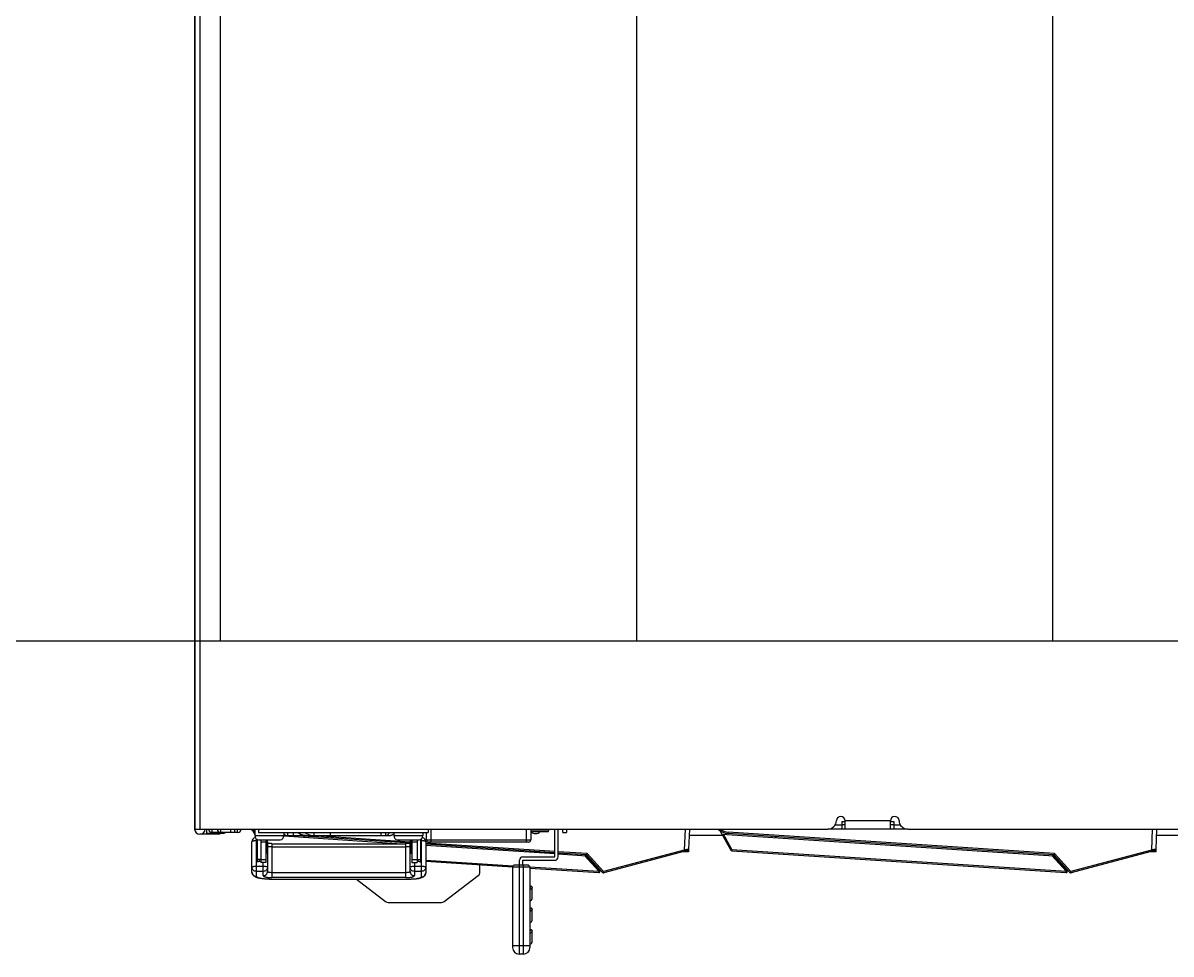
# Model space of a CAD drawing. Extents: x 539033 to 804858, y 468425 to 1263560.
# Drawn here: x 761426.1 to 761690.4, y 485867.1 to 486081.6 of the extents above; entities that cross this region are included whole.
import ezdxf

# ---------------------------------------------------------------- set-up
doc = ezdxf.new("R2010")
doc.units = 0
doc.header["$LTSCALE"] = 1000
doc.header["$MEASUREMENT"] = 0
doc.linetypes.add('DASHED2', pattern=[0.375, 0.25, -0.125])
doc.layers.get('0').update_dxf_attribs({"linetype": 'CONTINUOUS'})
for name, color, linetype in [('00_COMPONENTS', 7, 'CONTINUOUS'), ('09_ALL_ROUNDS', 7, 'CONTINUOUS'), ('20_ALL_FEATURES', 7, 'CONTINUOUS'), ('线体内容', 7, 'CONTINUOUS')]:
    doc.layers.add(name, color=color, linetype=linetype)

# ---------------------------------------------------------------- blocks, each defined once
blk = doc.blocks.new('A$C7E87390C')
at = {"layer": '线体内容', "linetype": 'DASHED2', "ltscale": 100}
for p, q in [((0, 600), (1230, 600)), ((577.05, 600), (577.05, 0)), ((672.87, 600), (672.87, 0)), ((768.7, 600), (768.7, 0))]:
    blk.add_line(p, q, dxfattribs=at)
blk = doc.blocks.new('8')
at = {"color": 7, "linetype": 'Continuous'}
for p, q in [((83261.91, 46044.62), (83269.61, 46044.62)), ((83369.51, 46044.62), (83377.21, 46044.62)), ((83326.87, 46043.17), (83164.87, 46043.17)), ((83330.07, 46042.17), (83330.87, 46042.17)), ((83330.87, 46043.17), (83330.87, 46041.27)), ((83330.87, 46043.17), (83341.27, 46043.17)), ((83341.27, 46043.17), (83341.27, 46041.27)), ((83341.27, 46042.17), (83342.07, 46042.17)), ((83491.07, 46043.17), (83345.27, 46043.17)), ((83484.57, 46044.17), (83484.57, 46043.97)), ((83484.57, 46044.17), (83488.37, 46044.17)), ((83485.27, 46044.17), (83485.27, 46044.37)), ((83485.27, 46044.37), (83489.87, 46044.37)), ((83486.27, 46044.17), (83486.27, 46044.37)), ((83486.37, 46043.97), (83486.37, 46044.17)), ((83488.37, 46043.17), (83488.37, 46044.17)), ((83489.77, 46043.17), (83489.77, 45331.17)), ((83490.97, 46043.17), (83490.97, 45331.17)), ((83491.07, 45332.07), (83491.07, 46043.17)), ((83330.87, 46041.27), (83341.27, 46041.27))]:
    blk.add_line(p, q, dxfattribs=at)
at = {"color": 3, "linetype": 'Continuous'}
for p, q in [((83326.87, 46043.17), (83330.87, 46043.17)), ((83330.07, 46042.17), (83328.6, 46042.17)), ((83330.07, 46041.47), (83330.07, 46043.17)), ((83341.27, 46043.17), (83345.27, 46043.17)), ((83342.07, 46041.47), (83342.07, 46043.17)), ((83343.54, 46042.17), (83342.07, 46042.17)), ((83330.87, 46041.47), (83330.07, 46041.47)), ((83342.07, 46041.47), (83341.27, 46041.47))]:
    blk.add_line(p, q, dxfattribs=at)
at = {"color": 7, "linetype": 'Continuous'}
for centre, radius, start, end in [((83326.87, 46041.17), 2, 1.9102, 90), ((83345.27, 46041.17), 2, 90, 178.0898), ((83484.57, 46043.17), 1, 90, 126.6204), ((83489.87, 46043.17), 1.2, 0, 180), ((83329.87, 46041.27), 1, 181.9102, 0), ((83342.27, 46041.27), 1, 180, 358.0898)]:
    blk.add_arc(centre, radius, start, end, dxfattribs=at)
at = {"layer": '00_COMPONENTS', "color": 7, "linetype": 'Continuous'}
for p, q in [((83415.37, 46071.97), (83415.37, 46051.47)), ((83415.37, 46071.97), (83416.37, 46071.97)), ((83416.37, 46051.47), (83416.37, 46071.97)), ((83413.37, 46069.17), (83413.37, 46066.69)), ((83413.87, 46051.97), (83413.87, 46070.47)), ((83417.87, 46069.97), (83413.87, 46069.97)), ((83417.87, 46051.97), (83417.87, 46070.47)), ((83413.37, 46064.17), (83413.37, 46061.69)), ((83413.37, 46059.17), (83413.37, 46056.69)), ((83269.95, 46048.11), (83289.25, 46053.26)), ((83270.73, 46048.02), (83289.33, 46052.98)), ((83289.33, 46052.98), (83293.08, 46048.84)), ((83289.55, 46053.17), (83293.22, 46049.12)), ((83293.45, 46049.1), (83290.2, 46052.7)), ((83290.42, 46052.91), (83293.7, 46049.28)), ((83367.35, 46047.9), (83290.42, 46052.91)), ((83367.37, 46048.19), (83290.44, 46053.2)), ((83377.55, 46048.11), (83396.85, 46053.26)), ((83378.33, 46048.02), (83396.93, 46052.98)), ((83396.93, 46052.98), (83400.68, 46048.84)), ((83397.15, 46053.17), (83400.82, 46049.12)), ((83401.05, 46049.1), (83397.8, 46052.7)), ((83398.02, 46052.91), (83401.3, 46049.28)), ((83413.88, 46051.88), (83398.02, 46052.91)), ((83413.87, 46052.17), (83398.04, 46053.2)), ((83437.87, 46046.1), (83437.87, 46053.22)), ((83438.87, 46054.2), (83438.87, 46045.42)), ((83438.87, 46052.92), (83440.47, 46052.92)), ((83440.47, 46050.88), (83440.47, 46053.91)), ((83441.18, 46054.74), (83441.18, 46054.72)), ((83473.87, 46054.74), (83441.18, 46054.74)), ((83473.87, 46054.72), (83441.18, 46054.72)), ((83441.47, 46052.93), (83441.47, 46046.1)), ((83442.47, 46054.36), (83442.47, 46046.54)), ((83442.47, 46054.36), (83473.27, 46054.36)), ((83473.27, 46053.16), (83442.47, 46053.16)), ((83473.27, 46046.54), (83473.27, 46054.36)), ((83473.87, 46054.72), (83473.87, 46054.74)), ((83474.27, 46046.1), (83474.27, 46052.93)), ((83475.27, 46053.91), (83475.27, 46050.88)), ((83475.27, 46052.92), (83476.87, 46052.92)), ((83476.87, 46045.42), (83476.87, 46054.04)), ((83477.87, 46053.07), (83477.87, 46046.1)), ((83292.17, 46050.28), (83292.17, 46050.51)), ((83399.77, 46050.28), (83399.77, 46050.51)), ((83413.87, 46051.97), (83417.87, 46051.97)), ((83414.37, 46051.47), (83417.37, 46051.47)), ((83437.87, 46050.31), (83417.73, 46051.63)), ((83437.87, 46050.6), (83417.87, 46051.91)), ((83440.47, 46051.72), (83438.87, 46051.72)), ((83439.07, 46045.56), (83439.07, 46050.8)), ((83439.87, 46050.17), (83439.07, 46050.17)), ((83439.57, 46050.59), (83439.57, 46050.17)), ((83439.87, 46050.54), (83439.57, 46050.59)), ((83439.87, 46045.67), (83439.87, 46050.88)), ((83441.07, 46050.88), (83439.87, 46050.88)), ((83439.87, 46050.28), (83441.07, 46050.28)), ((83441.07, 46045.67), (83441.07, 46050.88)), ((83474.67, 46045.67), (83474.67, 46050.88)), ((83474.67, 46050.88), (83475.87, 46050.88)), ((83474.67, 46050.28), (83475.87, 46050.28)), ((83476.87, 46051.72), (83475.27, 46051.72)), ((83475.87, 46045.67), (83475.87, 46050.88)), ((83476.18, 46050.59), (83475.87, 46050.54)), ((83475.87, 46050.17), (83476.67, 46050.17)), ((83476.18, 46050.17), (83476.18, 46050.59)), ((83476.67, 46045.55), (83476.67, 46050.8)), ((83269.56, 46043.17), (83269.72, 46047.83)), ((83269.72, 46047.83), (83269.72, 46048.42)), ((83269.72, 46048.42), (83271.11, 46048.42)), ((83270.56, 46043.17), (83270.73, 46048.02)), ((83293.08, 46048.84), (83368.24, 46043.91)), ((83293.22, 46049.12), (83368.26, 46044.2)), ((83369.67, 46044.33), (83293.26, 46049.31)), ((83367.35, 46047.9), (83369.32, 46044.35)), ((83370.13, 46043.5), (83367.61, 46048.03)), ((83377.16, 46043.17), (83377.32, 46047.83)), ((83377.32, 46047.83), (83377.32, 46048.42)), ((83377.32, 46048.42), (83378.71, 46048.42)), ((83378.16, 46043.17), (83378.33, 46048.02)), ((83400.68, 46048.84), (83407.37, 46048.4)), ((83400.82, 46049.12), (83407.37, 46048.69)), ((83407.37, 46048.88), (83400.86, 46049.31)), ((83437.87, 46046.9), (83408.17, 46048.83)), ((83408.17, 46048.63), (83437.87, 46046.69)), ((83408.17, 46048.34), (83437.87, 46046.4)), ((83441.17, 46048.69), (83441.17, 46045.67)), ((83441.27, 46048.69), (83441.17, 46048.69)), ((83441.27, 46045.67), (83441.27, 46048.69)), ((83441.37, 46045.65), (83441.37, 46048.59)), ((83442.47, 46047.31), (83473.27, 46047.31)), ((83474.37, 46048.59), (83474.37, 46045.67)), ((83474.47, 46048.69), (83474.47, 46045.67)), ((83474.47, 46048.69), (83474.57, 46048.69)), ((83474.57, 46045.67), (83474.57, 46048.69)), ((83357.22, 46045.14), (83357.2, 46044.92)), ((83358.17, 46045.08), (83358.15, 46044.86)), ((83438.52, 46043.97), (83438.52, 46044.67)), ((83445.22, 46044.67), (83438.52, 46044.67)), ((83438.87, 46045.88), (83439.07, 46045.88)), ((83439.37, 46045.65), (83439.37, 46045.65)), ((83441.37, 46045.67), (83439.57, 46045.67)), ((83441.07, 46046.08), (83439.87, 46046.08)), ((83441.37, 46045.65), (83441.37, 46045.67)), ((83441.47, 46046.45), (83468.37, 46044.69)), ((83441.48, 46046.16), (83464.25, 46044.67)), ((83442.37, 46045.67), (83442.37, 46045.65)), ((83444.17, 46045.67), (83442.37, 46045.67)), ((83473.27, 46046.54), (83442.47, 46046.54)), ((83470.53, 46044.77), (83443.38, 46046.54)), ((83444.37, 46045.65), (83444.37, 46045.65)), ((83445.22, 46043.97), (83445.22, 46044.67)), ((83469.73, 46044.67), (83446.01, 46044.67)), ((83447.04, 46044.67), (83447.04, 46043.97)), ((83448.22, 46043.97), (83448.22, 46044.67)), ((83459.87, 46043.97), (83459.87, 46044.67)), ((83463.6, 46043.97), (83463.6, 46044.67)), ((83464.82, 46045.14), (83464.8, 46044.92)), ((83465.77, 46045.08), (83465.75, 46044.86)), ((83468.37, 46043.97), (83468.37, 46044.67)), ((83469.73, 46043.97), (83469.73, 46044.67)), ((83470.52, 46043.97), (83470.52, 46044.67)), ((83477.22, 46044.67), (83470.52, 46044.67)), ((83471.37, 46045.65), (83471.37, 46045.65)), ((83473.37, 46045.67), (83471.57, 46045.67)), ((83473.37, 46045.65), (83473.37, 46045.67)), ((83474.37, 46045.67), (83474.37, 46045.65)), ((83476.17, 46045.67), (83474.37, 46045.67)), ((83475.87, 46046.08), (83474.67, 46046.08)), ((83476.37, 46045.65), (83476.37, 46045.65)), ((83476.67, 46045.88), (83476.87, 46045.88)), ((83477.22, 46043.17), (83477.22, 46044.67)), ((83405.47, 46043.17), (83405.47, 46043.97)), ((83406.27, 46043.97), (83405.47, 46043.97)), ((83409.57, 46043.17), (83409.57, 46043.57)), ((83413.67, 46043.57), (83409.57, 46043.57)), ((83413.67, 46043.77), (83409.77, 46043.77)), ((83437.27, 46043.17), (83437.27, 46043.97)), ((83476.37, 46043.97), (83437.27, 46043.97)), ((83470.12, 46044.57), (83470.51, 46044.55)), ((83470.51, 46044.26), (83470.52, 46044.26)), ((83476.37, 46043.17), (83476.37, 46043.97)), ((83477.73, 46043.5), (83477.22, 46044.42)), ((83477.27, 46044.33), (83477.22, 46044.33)), ((83481.17, 46043.97), (83481.17, 46043.17)), ((83481.87, 46043.17), (83481.87, 46043.97)), ((83482.85, 46043.17), (83482.85, 46043.97)), ((83485.07, 46043.97), (83485.07, 46043.17)), ((83487.07, 46043.97), (83487.07, 46043.17))]:
    blk.add_line(p, q, dxfattribs=at)
at = {"layer": '00_COMPONENTS', "color": 6, "linetype": 'Continuous'}
for p, q in [((83415.47, 46050.37), (83408.17, 46050.37)), ((83415.47, 46051.47), (83415.47, 46050.37)), ((83416.27, 46051.47), (83416.27, 46050.37)), ((83407.37, 46049.57), (83407.37, 46043.17)), ((83408.17, 46049.57), (83408.17, 46043.17)), ((83415.47, 46049.57), (83408.17, 46049.57)), ((83413.67, 46043.17), (83413.67, 46045.67)), ((83437.67, 46045.67), (83413.67, 46045.67)), ((83414.17, 46046.17), (83437.17, 46046.17)), ((83414.67, 46046.17), (83414.67, 46043.17)), ((83436.67, 46043.17), (83436.67, 46046.17)), ((83437.67, 46045.67), (83437.67, 46043.97))]:
    blk.add_line(p, q, dxfattribs=at)
at = {"layer": '00_COMPONENTS', "color": 3, "linetype": 'Continuous'}
for p, q in [((83406.27, 46043.97), (83406.27, 46043.17)), ((83481.17, 46043.97), (83487.07, 46043.97))]:
    blk.add_line(p, q, dxfattribs=at)
at = {"layer": '00_COMPONENTS', "color": 7, "linetype": 'Continuous'}
for centre, radius, start, end in [((83415.37, 46070.47), 1.5, 90, 180), ((83416.37, 46070.47), 1.5, 0, 90), ((83413.87, 46069.17), 0.5, 90, 180), ((83413.87, 46064.17), 0.5, 90, 180), ((83413.87, 46059.17), 0.5, 90, 180), ((83289.33, 46052.97), 0.3, 42.1098, 104.9498), ((83296.42, 46045.13), 10.58, 131.4767, 132.0879), ((83290.42, 46052.9), 0.3, 86.2729, 222.1221), ((83396.93, 46052.97), 0.3, 42.1098, 104.9498), ((83404.02, 46045.13), 10.58, 131.4767, 132.0879), ((83398.02, 46052.9), 0.3, 86.2729, 222.1221), ((83414.37, 46051.97), 0.5, 180, 270), ((83417.37, 46051.97), 0.5, 270, 0), ((83270.02, 46047.82), 0.3, 104.9498, 178), ((83367.35, 46047.89), 0.3, 29.061, 86.2729), ((83377.62, 46047.82), 0.3, 104.9498, 178), ((83441.17, 46048.59), 0.1, 90, 180), ((83441.27, 46048.59), 0.1, 360, 90), ((83474.47, 46048.59), 0.1, 90, 180), ((83474.57, 46048.59), 0.1, 360, 90), ((83438.87, 46046.1), 1, 180, 256.4859), ((83439.52, 46044.67), 1, 98.6283, 180), ((83439.57, 46044.64), 1.03, 99.3436, 101.2887), ((83439.57, 46044.62), 1.04, 91.4307, 99.3409), ((83439.57, 46044.62), 1.05, 89.9996, 91.4253), ((83440.47, 46046.1), 1, 334.1886, 335.0916), ((83444.17, 46044.62), 1.05, 88.5791, 90.0006), ((83444.17, 46044.62), 1.04, 80.6538, 88.5747), ((83444.17, 46044.63), 1.03, 78.7106, 80.649), ((83444.22, 46044.67), 1, 0, 81.3717), ((83463.59, 46041.17), 3.49, 62.948, 89.9753), ((83471.52, 46044.67), 1, 98.6283, 180), ((83471.57, 46044.64), 1.03, 99.3436, 101.2887), ((83471.57, 46044.62), 1.04, 91.4307, 99.3409), ((83471.57, 46044.62), 1.05, 89.9996, 91.4253), ((83475.27, 46046.1), 1, 180, 205.6632), ((83476.17, 46044.62), 1.05, 88.5791, 90.0006), ((83476.17, 46044.62), 1.04, 80.6538, 88.5747), ((83476.17, 46044.63), 1.03, 78.7106, 80.649), ((83476.22, 46044.67), 1, 0, 81.3717), ((83476.87, 46046.1), 1, 283.2316, 359.9999), ((83368.03, 46040.71), 3.2, 50.1222, 86.2478), ((83368.03, 46040.7), 3.5, 44.7349, 86.2479), ((83409.77, 46043.57), 0.2, 90.0609, 180), ((83412.57, 46042.72), 1.5, 44.6417, 135.3583), ((83463.67, 46041.32), 3.32, 53.1022, 62.9239), ((83475.63, 46040.7), 3.5, 44.7349, 62.925), ((83475.63, 46040.71), 3.2, 58.3961, 60.1096), ((83475.63, 46040.71), 3.2, 50.1273, 58.3905)]:
    blk.add_arc(centre, radius, start, end, dxfattribs=at)
at = {"layer": '00_COMPONENTS', "color": 6, "linetype": 'Continuous'}
for centre, radius, start, end in [((83408.17, 46049.57), 0.8, 90, 180), ((83415.47, 46050.37), 0.8, 270, 0), ((83414.17, 46045.67), 0.5, 90, 180), ((83437.17, 46045.67), 0.5, 0, 90)]:
    blk.add_arc(centre, radius, start, end, dxfattribs=at)
at = {"layer": '00_COMPONENTS', "color": 3, "linetype": 'Continuous'}
for centre, start, end in [((83481.17, 46043.17), 90, 180), ((83485.07, 46043.17), 0, 90), ((83487.07, 46043.17), 0, 90)]:
    blk.add_arc(centre, 0.8, start, end, dxfattribs=at)
at = {"layer": '00_COMPONENTS', "color": 7, "linetype": 'Continuous'}
for points, knots in [([(83413.87, 46067.03), (83413.81, 46067.03), (83413.68, 46067.01), (83413.52, 46066.94), (83413.4, 46066.83), (83413.37, 46066.73), (83413.37, 46066.69)], [0, 0, 0, 0, 0.292232, 0.561688, 0.795364, 1, 1, 1, 1]), ([(83413.87, 46066.26), (83413.81, 46066.26), (83413.68, 46066.27), (83413.52, 46066.36), (83413.4, 46066.51), (83413.37, 46066.63), (83413.37, 46066.69)], [0, 0, 0, 0, 0.255286, 0.505538, 0.75281, 1, 1, 1, 1]), ([(83413.87, 46066.33), (83413.84, 46066.33), (83413.8, 46066.34), (83413.73, 46066.36), (83413.68, 46066.41), (83413.66, 46066.46), (83413.68, 46066.52), (83413.73, 46066.56), (83413.8, 46066.59), (83413.84, 46066.59), (83413.87, 46066.59)], [0, 0, 0, 0, 0.147347, 0.282691, 0.3991, 0.49999, 0.600877, 0.717286, 0.852642, 1, 1, 1, 1]), ([(83413.87, 46062.03), (83413.81, 46062.03), (83413.68, 46062.01), (83413.52, 46061.94), (83413.4, 46061.83), (83413.37, 46061.73), (83413.37, 46061.69)], [0, 0, 0, 0, 0.292232, 0.561688, 0.795364, 1, 1, 1, 1]), ([(83413.87, 46061.26), (83413.81, 46061.26), (83413.68, 46061.27), (83413.52, 46061.36), (83413.4, 46061.51), (83413.37, 46061.63), (83413.37, 46061.69)], [0, 0, 0, 0, 0.255286, 0.505538, 0.75281, 1, 1, 1, 1]), ([(83413.87, 46061.33), (83413.84, 46061.33), (83413.8, 46061.34), (83413.73, 46061.36), (83413.68, 46061.41), (83413.66, 46061.46), (83413.68, 46061.52), (83413.73, 46061.56), (83413.8, 46061.59), (83413.84, 46061.59), (83413.87, 46061.59)], [0, 0, 0, 0, 0.147347, 0.282691, 0.3991, 0.49999, 0.600877, 0.717286, 0.852642, 1, 1, 1, 1]), ([(83413.87, 46057.03), (83413.81, 46057.03), (83413.68, 46057.01), (83413.52, 46056.94), (83413.4, 46056.83), (83413.37, 46056.73), (83413.37, 46056.69)], [0, 0, 0, 0, 0.292232, 0.561688, 0.795364, 1, 1, 1, 1]), ([(83413.87, 46056.26), (83413.81, 46056.26), (83413.68, 46056.27), (83413.52, 46056.36), (83413.4, 46056.51), (83413.37, 46056.63), (83413.37, 46056.69)], [0, 0, 0, 0, 0.255286, 0.505538, 0.75281, 1, 1, 1, 1]), ([(83413.87, 46056.33), (83413.84, 46056.33), (83413.8, 46056.34), (83413.73, 46056.36), (83413.68, 46056.41), (83413.66, 46056.46), (83413.68, 46056.52), (83413.73, 46056.56), (83413.8, 46056.59), (83413.84, 46056.59), (83413.87, 46056.59)], [0, 0, 0, 0, 0.147347, 0.282691, 0.3991, 0.49999, 0.600877, 0.717286, 0.852642, 1, 1, 1, 1]), ([(83289.25, 46053.26), (83289.26, 46053.26), (83289.26, 46053.25), (83289.26, 46053.24), (83289.27, 46053.21), (83289.28, 46053.16), (83289.3, 46053.08), (83289.32, 46053.02), (83289.33, 46052.98)], [0, 0, 0, 0, 0.01917, 0.075552, 0.16735, 0.290923, 0.614846, 1, 1, 1, 1]), ([(83289.55, 46053.17), (83289.55, 46053.18), (83289.53, 46053.16), (83289.51, 46053.14), (83289.47, 46053.1), (83289.43, 46053.07), (83289.42, 46053.06)], [0, 0, 0, 0, 0.070519, 0.273329, 0.591812, 1, 1, 1, 1]), ([(83290.42, 46052.91), (83290.39, 46052.88), (83290.34, 46052.83), (83290.27, 46052.78), (83290.24, 46052.74), (83290.21, 46052.72), (83290.21, 46052.71), (83290.2, 46052.7), (83290.2, 46052.7)], [0, 0, 0, 0, 0.381207, 0.705605, 0.830194, 0.922866, 0.980084, 1, 1, 1, 1]), ([(83290.42, 46052.91), (83290.42, 46052.95), (83290.43, 46053.01), (83290.43, 46053.1), (83290.44, 46053.15), (83290.44, 46053.17), (83290.44, 46053.19), (83290.44, 46053.2), (83290.44, 46053.2)], [0, 0, 0, 0, 0.385851, 0.709654, 0.833144, 0.92468, 0.980973, 1, 1, 1, 1]), ([(83396.85, 46053.26), (83396.86, 46053.26), (83396.86, 46053.25), (83396.86, 46053.24), (83396.87, 46053.21), (83396.88, 46053.16), (83396.9, 46053.08), (83396.92, 46053.02), (83396.93, 46052.98)], [0, 0, 0, 0, 0.01917, 0.075552, 0.16735, 0.290923, 0.614846, 1, 1, 1, 1]), ([(83397.15, 46053.17), (83397.15, 46053.18), (83397.13, 46053.16), (83397.11, 46053.14), (83397.07, 46053.1), (83397.03, 46053.07), (83397.02, 46053.06)], [0, 0, 0, 0, 0.070519, 0.273329, 0.591812, 1, 1, 1, 1]), ([(83398.02, 46052.91), (83397.99, 46052.88), (83397.94, 46052.83), (83397.87, 46052.78), (83397.84, 46052.74), (83397.81, 46052.72), (83397.81, 46052.71), (83397.8, 46052.7), (83397.8, 46052.7)], [0, 0, 0, 0, 0.381207, 0.705605, 0.830194, 0.922866, 0.980084, 1, 1, 1, 1]), ([(83398.02, 46052.91), (83398.02, 46052.95), (83398.03, 46053.01), (83398.03, 46053.1), (83398.04, 46053.15), (83398.04, 46053.17), (83398.04, 46053.19), (83398.04, 46053.2), (83398.04, 46053.2)], [0, 0, 0, 0, 0.385851, 0.709654, 0.833144, 0.92468, 0.980973, 1, 1, 1, 1]), ([(83437.87, 46053.22), (83437.87, 46053.4), (83437.96, 46053.74), (83438.27, 46054.13), (83438.66, 46054.36), (83439.25, 46054.57), (83440.09, 46054.71), (83440.8, 46054.74), (83441.18, 46054.74)], [0, 0, 0, 0, 0.131345, 0.253717, 0.362677, 0.469273, 0.71425, 1, 1, 1, 1]), ([(83438.87, 46054.2), (83438.74, 46054.2), (83438.48, 46054.15), (83438.15, 46053.93), (83437.93, 46053.61), (83437.87, 46053.35), (83437.87, 46053.22)], [0, 0, 0, 0, 0.252997, 0.504222, 0.752975, 1, 1, 1, 1]), ([(83437.87, 46051.95), (83437.87, 46052.07), (83437.93, 46052.33), (83438.15, 46052.66), (83438.48, 46052.87), (83438.74, 46052.92), (83438.87, 46052.92)], [0, 0, 0, 0, 0.247025, 0.495778, 0.747003, 1, 1, 1, 1]), ([(83438.87, 46054.2), (83438.87, 46054.24), (83438.91, 46054.3), (83438.98, 46054.35), (83439.09, 46054.42), (83439.28, 46054.5), (83439.57, 46054.57), (83439.91, 46054.64), (83440.46, 46054.7), (83440.89, 46054.72), (83441.18, 46054.72)], [0, 0, 0, 0, 0.045147, 0.075378, 0.112218, 0.206835, 0.328547, 0.474006, 0.638382, 1, 1, 1, 1]), ([(83442.47, 46054.36), (83442.22, 46054.36), (83441.85, 46054.34), (83441.37, 46054.29), (83441.08, 46054.23), (83440.82, 46054.17), (83440.62, 46054.09), (83440.47, 46053.99), (83440.47, 46053.91)], [0, 0, 0, 0, 0.363029, 0.528025, 0.67405, 0.796232, 0.891218, 1, 1, 1, 1]), ([(83441.47, 46052.93), (83441.47, 46053.06), (83441.42, 46053.32), (83441.2, 46053.64), (83440.87, 46053.86), (83440.6, 46053.91), (83440.47, 46053.91)], [0, 0, 0, 0, 0.247025, 0.495778, 0.747003, 1, 1, 1, 1]), ([(83440.47, 46052.92), (83440.6, 46052.92), (83440.87, 46052.87), (83441.2, 46052.66), (83441.42, 46052.33), (83441.47, 46052.07), (83441.47, 46051.95)], [0, 0, 0, 0, 0.252997, 0.504222, 0.752975, 1, 1, 1, 1]), ([(83442.47, 46053.16), (83442.35, 46053.16), (83442.16, 46053.15), (83441.92, 46053.12), (83441.77, 46053.1), (83441.65, 46053.06), (83441.55, 46053.02), (83441.47, 46052.97), (83441.47, 46052.93)], [0, 0, 0, 0, 0.363046, 0.528024, 0.674059, 0.796241, 0.891215, 1, 1, 1, 1]), ([(83475.27, 46053.91), (83475.27, 46053.99), (83475.13, 46054.09), (83474.92, 46054.17), (83474.67, 46054.23), (83474.37, 46054.29), (83473.9, 46054.34), (83473.53, 46054.36), (83473.27, 46054.36)], [0, 0, 0, 0, 0.108775, 0.203757, 0.325938, 0.471963, 0.636961, 1, 1, 1, 1]), ([(83474.27, 46052.93), (83474.27, 46052.97), (83474.2, 46053.02), (83474.1, 46053.06), (83473.97, 46053.1), (83473.82, 46053.12), (83473.59, 46053.15), (83473.4, 46053.16), (83473.27, 46053.16)], [0, 0, 0, 0, 0.108785, 0.203759, 0.325941, 0.471976, 0.636954, 1, 1, 1, 1]), ([(83473.87, 46054.74), (83474.34, 46054.74), (83475.02, 46054.71), (83475.87, 46054.6), (83476.43, 46054.48), (83476.93, 46054.32), (83477.38, 46054.07), (83477.77, 46053.66), (83477.87, 46053.27), (83477.87, 46053.07)], [0, 0, 0, 0, 0.29456, 0.427897, 0.547231, 0.653854, 0.757143, 0.872286, 1, 1, 1, 1]), ([(83473.87, 46054.72), (83474.26, 46054.72), (83474.81, 46054.69), (83475.52, 46054.61), (83475.97, 46054.53), (83476.34, 46054.43), (83476.59, 46054.34), (83476.74, 46054.25), (83476.83, 46054.17), (83476.87, 46054.09), (83476.87, 46054.04)], [0, 0, 0, 0, 0.361618, 0.525994, 0.671453, 0.793165, 0.887782, 0.924622, 0.954853, 1, 1, 1, 1]), ([(83475.27, 46053.91), (83475.14, 46053.91), (83474.88, 46053.86), (83474.55, 46053.64), (83474.33, 46053.32), (83474.27, 46053.06), (83474.27, 46052.93)], [0, 0, 0, 0, 0.252997, 0.504222, 0.752975, 1, 1, 1, 1]), ([(83474.27, 46051.95), (83474.27, 46052.07), (83474.33, 46052.33), (83474.55, 46052.66), (83474.88, 46052.87), (83475.14, 46052.92), (83475.27, 46052.92)], [0, 0, 0, 0, 0.247025, 0.495778, 0.747003, 1, 1, 1, 1]), ([(83477.87, 46053.07), (83477.87, 46053.2), (83477.82, 46053.45), (83477.6, 46053.78), (83477.27, 46053.99), (83477, 46054.04), (83476.87, 46054.04)], [0, 0, 0, 0, 0.247025, 0.495778, 0.747003, 1, 1, 1, 1]), ([(83476.87, 46052.92), (83477, 46052.92), (83477.27, 46052.87), (83477.6, 46052.66), (83477.82, 46052.33), (83477.87, 46052.07), (83477.87, 46051.95)], [0, 0, 0, 0, 0.252997, 0.504222, 0.752975, 1, 1, 1, 1]), ([(83438.87, 46051.72), (83438.75, 46051.72), (83438.56, 46051.73), (83438.32, 46051.76), (83438.17, 46051.78), (83438.05, 46051.82), (83437.95, 46051.86), (83437.87, 46051.91), (83437.87, 46051.95)], [0, 0, 0, 0, 0.363046, 0.528024, 0.674059, 0.796241, 0.891215, 1, 1, 1, 1]), ([(83439.57, 46050.59), (83439.5, 46050.6), (83439.38, 46050.62), (83439.22, 46050.67), (83439.11, 46050.72), (83439.07, 46050.78), (83439.07, 46050.8)], [0, 0, 0, 0, 0.376276, 0.670347, 0.873622, 1, 1, 1, 1]), ([(83441.47, 46051.95), (83441.47, 46051.91), (83441.4, 46051.86), (83441.3, 46051.82), (83441.17, 46051.78), (83441.02, 46051.76), (83440.79, 46051.73), (83440.6, 46051.72), (83440.47, 46051.72)], [0, 0, 0, 0, 0.108785, 0.203759, 0.325941, 0.471976, 0.636954, 1, 1, 1, 1]), ([(83475.27, 46051.72), (83475.15, 46051.72), (83474.96, 46051.73), (83474.72, 46051.76), (83474.57, 46051.78), (83474.45, 46051.82), (83474.35, 46051.86), (83474.27, 46051.91), (83474.27, 46051.95)], [0, 0, 0, 0, 0.363046, 0.528024, 0.674059, 0.796241, 0.891215, 1, 1, 1, 1]), ([(83476.67, 46050.8), (83476.67, 46050.78), (83476.63, 46050.72), (83476.53, 46050.67), (83476.37, 46050.62), (83476.25, 46050.6), (83476.18, 46050.59)], [0, 0, 0, 0, 0.126378, 0.329653, 0.623724, 1, 1, 1, 1]), ([(83477.87, 46051.95), (83477.87, 46051.91), (83477.8, 46051.86), (83477.7, 46051.82), (83477.57, 46051.78), (83477.42, 46051.76), (83477.19, 46051.73), (83477, 46051.72), (83476.87, 46051.72)], [0, 0, 0, 0, 0.108785, 0.203759, 0.325941, 0.471976, 0.636954, 1, 1, 1, 1]), ([(83269.72, 46047.83), (83269.72, 46047.83), (83269.73, 46047.83), (83269.75, 46047.83), (83269.77, 46047.84), (83269.82, 46047.85), (83269.91, 46047.87), (83270.03, 46047.89), (83270.18, 46047.92), (83270.42, 46047.96), (83270.6, 46047.99), (83270.73, 46048.02)], [0, 0, 0, 0, 0.00525, 0.020191, 0.044686, 0.078541, 0.172616, 0.298242, 0.450103, 0.622062, 1, 1, 1, 1]), ([(83270.65, 46048.3), (83270.65, 46048.3), (83270.65, 46048.28), (83270.66, 46048.27), (83270.67, 46048.25), (83270.68, 46048.2), (83270.7, 46048.12), (83270.72, 46048.05), (83270.73, 46048.02)], [0, 0, 0, 0, 0.019321, 0.075735, 0.167271, 0.290879, 0.615342, 1, 1, 1, 1]), ([(83293.22, 46049.12), (83293.22, 46049.12), (83293.22, 46049.1), (83293.21, 46049.09), (83293.19, 46049.06), (83293.17, 46049.01), (83293.13, 46048.94), (83293.1, 46048.87), (83293.08, 46048.84)], [0, 0, 0, 0, 0.022267, 0.083125, 0.179961, 0.307231, 0.628811, 1, 1, 1, 1]), ([(83367.37, 46048.19), (83367.37, 46048.19), (83367.37, 46048.18), (83367.36, 46048.16), (83367.36, 46048.13), (83367.36, 46048.08), (83367.35, 46048), (83367.35, 46047.94), (83367.35, 46047.9)], [0, 0, 0, 0, 0.019097, 0.075457, 0.16725, 0.290819, 0.614725, 1, 1, 1, 1]), ([(83367.61, 46048.03), (83367.61, 46048.04), (83367.6, 46048.03), (83367.59, 46048.03), (83367.56, 46048.01), (83367.51, 46047.99), (83367.44, 46047.95), (83367.38, 46047.92), (83367.35, 46047.9)], [0, 0, 0, 0, 0.020064, 0.076881, 0.169045, 0.292883, 0.616638, 1, 1, 1, 1]), ([(83377.32, 46047.83), (83377.32, 46047.83), (83377.33, 46047.83), (83377.35, 46047.83), (83377.37, 46047.84), (83377.42, 46047.85), (83377.51, 46047.87), (83377.63, 46047.89), (83377.78, 46047.92), (83378.02, 46047.96), (83378.2, 46047.99), (83378.33, 46048.02)], [0, 0, 0, 0, 0.00525, 0.020191, 0.044686, 0.078541, 0.172616, 0.298242, 0.450103, 0.622062, 1, 1, 1, 1]), ([(83378.25, 46048.3), (83378.25, 46048.3), (83378.25, 46048.28), (83378.26, 46048.27), (83378.27, 46048.25), (83378.28, 46048.2), (83378.3, 46048.12), (83378.32, 46048.05), (83378.33, 46048.02)], [0, 0, 0, 0, 0.019321, 0.075735, 0.167271, 0.290879, 0.615342, 1, 1, 1, 1]), ([(83400.82, 46049.12), (83400.82, 46049.12), (83400.82, 46049.1), (83400.81, 46049.09), (83400.79, 46049.06), (83400.77, 46049.01), (83400.73, 46048.94), (83400.7, 46048.87), (83400.68, 46048.84)], [0, 0, 0, 0, 0.022267, 0.083125, 0.179961, 0.307231, 0.628811, 1, 1, 1, 1]), ([(83441.47, 46047.09), (83441.47, 46047.13), (83441.55, 46047.18), (83441.65, 46047.22), (83441.77, 46047.25), (83441.92, 46047.28), (83442.16, 46047.3), (83442.35, 46047.31), (83442.47, 46047.31)], [0, 0, 0, 0, 0.108785, 0.203759, 0.325941, 0.471976, 0.636954, 1, 1, 1, 1]), ([(83473.27, 46047.31), (83473.4, 46047.31), (83473.59, 46047.3), (83473.82, 46047.28), (83473.97, 46047.25), (83474.1, 46047.22), (83474.2, 46047.18), (83474.27, 46047.13), (83474.27, 46047.09)], [0, 0, 0, 0, 0.363046, 0.528024, 0.674059, 0.796241, 0.891215, 1, 1, 1, 1]), ([(83437.87, 46046.1), (83437.87, 46046.06), (83437.95, 46046.01), (83438.05, 46045.97), (83438.17, 46045.94), (83438.32, 46045.91), (83438.56, 46045.88), (83438.75, 46045.88), (83438.87, 46045.88)], [0, 0, 0, 0, 0.108785, 0.203759, 0.325941, 0.471976, 0.636954, 1, 1, 1, 1]), ([(83441.38, 46046.01), (83441.39, 46046.01), (83441.43, 46046.03), (83441.47, 46046.07), (83441.47, 46046.1)], [0, 0, 0, 0, 0.34162, 1, 1, 1, 1]), ([(83441.47, 46046.47), (83441.55, 46046.48), (83441.88, 46046.52), (83442.21, 46046.54), (83442.47, 46046.54)], [0, 0, 0, 0, 0.221797, 1, 1, 1, 1]), ([(83445.22, 46044.24), (83445.32, 46044.37), (83445.55, 46044.59), (83445.86, 46044.67), (83446.01, 46044.67)], [0, 0, 0, 0, 0.528917, 1, 1, 1, 1]), ([(83447.04, 46044.67), (83446.92, 46044.67), (83446.67, 46044.59), (83446.49, 46044.4), (83446.42, 46044.29)], [0, 0, 0, 0, 0.460217, 1, 1, 1, 1]), ([(83465.36, 46044.67), (83465.54, 46044.67), (83466.25, 46044.61), (83466.94, 46044.31), (83467.36, 46043.98)], [0, 0, 0, 0, 0.246282, 1, 1, 1, 1]), ([(83470.52, 46044.24), (83470.42, 46044.37), (83470.19, 46044.59), (83469.88, 46044.67), (83469.73, 46044.67)], [0, 0, 0, 0, 0.528917, 1, 1, 1, 1]), ([(83473.27, 46046.54), (83473.36, 46046.54), (83473.7, 46046.53), (83474.04, 46046.5), (83474.28, 46046.47)], [0, 0, 0, 0, 0.270033, 1, 1, 1, 1]), ([(83474.27, 46046.1), (83474.27, 46046.09), (83474.28, 46046.07), (83474.31, 46046.03), (83474.35, 46046.01), (83474.37, 46046.01)], [0, 0, 0, 0, 0.180979, 0.523036, 1, 1, 1, 1]), ([(83476.87, 46045.88), (83477, 46045.88), (83477.19, 46045.88), (83477.42, 46045.91), (83477.57, 46045.94), (83477.7, 46045.97), (83477.8, 46046.01), (83477.87, 46046.06), (83477.87, 46046.1)], [0, 0, 0, 0, 0.363046, 0.528024, 0.674059, 0.796241, 0.891215, 1, 1, 1, 1]), ([(83368.26, 46044.2), (83368.25, 46044.2), (83368.26, 46044.18), (83368.25, 46044.17), (83368.25, 46044.14), (83368.25, 46044.09), (83368.24, 46044.01), (83368.24, 46043.94), (83368.24, 46043.91)], [0, 0, 0, 0, 0.019242, 0.075623, 0.167136, 0.29073, 0.615212, 1, 1, 1, 1]), ([(83446.42, 46044.29), (83446.4, 46044.27), (83446.34, 46044.17), (83446.29, 46044.06), (83446.25, 46043.98)], [0, 0, 0, 0, 0.233253, 1, 1, 1, 1])]:
    blk.add_open_spline(points, degree=3, knots=knots, dxfattribs=at)
for points in [[(83442.37, 46045.65), (83442.2, 46045.65), (83441.87, 46045.66), (83441.54, 46045.65), (83441.37, 46045.65)], [(83441.38, 46045.68), (83441.44, 46045.81), (83441.47, 46045.96), (83441.47, 46046.1)], [(83474.37, 46045.65), (83474.2, 46045.65), (83473.87, 46045.66), (83473.54, 46045.65), (83473.37, 46045.65)]]:
    blk.add_open_spline(points, degree=3, dxfattribs=at)
at = {"layer": '09_ALL_ROUNDS', "color": 7, "linetype": 'Continuous'}
for p, q in [((83433.6, 46059.88), (83425.76, 46053.87)), ((83446.53, 46060.09), (83434.21, 46060.09)), ((83453.84, 46054.74), (83447.14, 46059.88))]:
    blk.add_line(p, q, dxfattribs=at)
for centre, start, end in [((83434.21, 46059.09), 90, 127.4946), ((83446.53, 46059.09), 52.5054, 90), ((83426.37, 46053.07), 127.4946, 180)]:
    blk.add_arc(centre, 1, start, end, dxfattribs=at)
at = {"layer": '20_ALL_FEATURES', "color": 7, "linetype": 'Continuous'}
blk.add_line((83425.37, 46053.07), (83425.37, 46051.42), dxfattribs=at)

msp = doc.modelspace()

# ---------------------------------------------------------------- block references
at = {"color": 3, "rotation": 180}
msp.add_blockref('8', (844956.68, 531939.09), dxfattribs=at)
at = {"lineweight": 25, "ltscale": 100, "rotation": 180}
msp.add_blockref('A$C7E87390C', (762240.26, 486539.18), dxfattribs=at)

doc.saveas('drawing.dxf')
